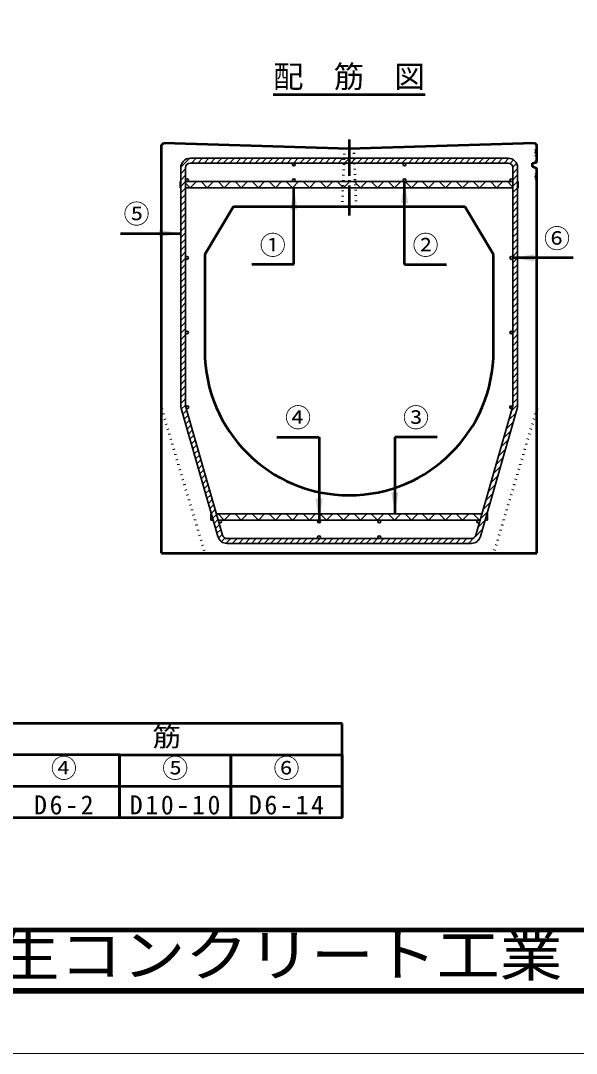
# Model space of a CAD drawing. Units: millimetres, scale not verified. Extents: x -2102 to 2102, y -1485 to 1485.
# Drawn here: x -962 to -38, y -1485 to 231 of the extents above; entities that cross this region are included whole.
import ezdxf
from ezdxf.enums import TextEntityAlignment as Align

# ---------------------------------------------------------------- set-up
doc = ezdxf.new("R2010")
doc.units = ezdxf.units.MM
doc.header["$LTSCALE"] = 5
doc.header["$PDMODE"] = 32
doc.header["$PDSIZE"] = 2.5
doc.linetypes.add('DOTTED', pattern=[1.75, 0.25, -1.5])
doc.linetypes.add('LONG_DASHED_DOTTED', pattern=[15.25, 12, -1.5, 0.25, -1.5])
doc.layers.add('0-0_V-nasSTD', color=7, linetype='Continuous', lineweight=35)
doc.layers.add('0-2_0', color=7, linetype='Continuous', lineweight=35)
doc.styles.add('ＭＳ ゴシック', font='')
doc.styles.get('ＭＳ ゴシック').set_extended_font_data('MS Gothic')

msp = doc.modelspace()

# ---------------------------------------------------------------- linework, layer by layer
at = {"layer": '0-0_V-nasSTD'}
for p, q in [((-695.805, -12.984), (-680.745, 2.076)), ((-679.831, 2.102), (-151.831, 2.102)), ((-678.112, -5.898), (-670.112, 2.102)), ((-667.506, -5.898), (-659.506, 2.102)), ((-656.899, -5.898), (-648.899, 2.102)), ((-646.292, -5.898), (-638.292, 2.102)), ((-635.686, -5.898), (-627.686, 2.102)), ((-625.079, -5.898), (-617.079, 2.102)), ((-614.473, -5.898), (-606.473, 2.102)), ((-603.866, -5.898), (-595.866, 2.102)), ((-593.259, -5.898), (-585.259, 2.102)), ((-582.653, -5.898), (-574.653, 2.102)), ((-572.046, -5.898), (-564.046, 2.102)), ((-561.44, -5.898), (-553.44, 2.102)), ((-550.833, -5.898), (-542.833, 2.102)), ((-540.226, -5.898), (-532.226, 2.102)), ((-529.62, -5.898), (-521.62, 2.102)), ((-519.013, -5.898), (-511.013, 2.102)), ((-508.407, -5.898), (-500.407, 2.102)), ((-497.8, -5.898), (-489.8, 2.102)), ((-487.193, -5.898), (-479.193, 2.102)), ((-476.587, -5.898), (-468.587, 2.102)), ((-465.98, -5.898), (-457.98, 2.102)), ((-455.374, -5.898), (-447.374, 2.102)), ((-444.767, -5.898), (-436.767, 2.102)), ((-434.16, -5.898), (-426.16, 2.102)), ((-423.554, -5.898), (-415.554, 2.102)), ((-412.947, -5.898), (-404.947, 2.102)), ((-402.341, -5.898), (-394.341, 2.102)), ((-391.734, -5.898), (-383.734, 2.102)), ((-381.127, -5.898), (-373.127, 2.102)), ((-370.521, -5.898), (-362.521, 2.102)), ((-359.914, -5.898), (-351.914, 2.102)), ((-349.308, -5.898), (-341.308, 2.102)), ((-338.701, -5.898), (-330.701, 2.102)), ((-328.094, -5.898), (-320.094, 2.102)), ((-317.488, -5.898), (-309.488, 2.102)), ((-306.881, -5.898), (-298.881, 2.102)), ((-296.275, -5.898), (-288.275, 2.102)), ((-285.668, -5.898), (-277.668, 2.102)), ((-275.061, -5.898), (-267.061, 2.102)), ((-264.455, -5.898), (-256.455, 2.102)), ((-253.848, -5.898), (-245.848, 2.102)), ((-243.242, -5.898), (-235.242, 2.102)), ((-232.635, -5.898), (-224.635, 2.102)), ((-222.028, -5.898), (-214.028, 2.102)), ((-211.422, -5.898), (-203.422, 2.102)), ((-200.815, -5.898), (-192.815, 2.102)), ((-190.209, -5.898), (-182.209, 2.102)), ((-179.602, -5.898), (-171.602, 2.102)), ((-168.995, -5.898), (-160.995, 2.102)), ((-158.389, -5.898), (-150.449, 2.043)), ((-695.831, -409.21), (-695.831, -13.898)), ((-695.831, -23.617), (-687.831, -15.617)), ((-687.831, -409.21), (-687.831, -13.898)), ((-679.831, -5.898), (-151.831, -5.898)), ((-509.947, -7.164), (-506.697, -10.413)), ((-148.506, -6.621), (-142.667, -0.782)), ((-143.929, -12.651), (-137.69, -6.412)), ((-143.831, -13.898), (-143.831, -409.21)), ((-143.831, -23.16), (-135.831, -15.16)), ((-135.831, -13.898), (-135.831, -409.21)), ((-695.831, -34.223), (-687.831, -26.223)), ((-145.753, -31.946), (-143.88, -33.819)), ((-143.831, -33.767), (-135.831, -25.767)), ((-696.631, -36.698), (-696.631, -47.098)), ((-696.631, -36.698), (-695.831, -36.698)), ((-696.631, -47.098), (-695.831, -47.098)), ((-695.831, -44.83), (-687.831, -36.83)), ((-695.831, -55.436), (-687.831, -47.436)), ((-687.831, -36.698), (-143.831, -36.698)), ((-687.831, -47.098), (-143.831, -47.098)), ((-143.831, -44.373), (-135.831, -36.373)), ((-143.831, -54.98), (-135.831, -46.98)), ((-135.031, -36.698), (-135.831, -36.698)), ((-135.031, -39.593), (-135.831, -40.393)), ((-135.031, -47.098), (-135.831, -47.098)), ((-135.031, -36.698), (-135.031, -47.098)), ((-695.831, -66.043), (-687.831, -58.043)), ((-143.831, -65.586), (-135.831, -57.586)), ((-143.831, -76.193), (-135.831, -68.193)), ((-695.831, -76.65), (-687.831, -68.65)), ((-695.831, -87.256), (-687.831, -79.256)), ((-143.831, -86.8), (-135.831, -78.8)), ((-695.831, -97.863), (-687.831, -89.863)), ((-695.831, -108.469), (-687.831, -100.469)), ((-143.831, -97.406), (-135.831, -89.406)), ((-143.831, -108.013), (-135.831, -100.013)), ((-695.831, -119.076), (-687.831, -111.076)), ((-143.831, -118.619), (-135.831, -110.619)), ((-695.831, -129.683), (-687.831, -121.683)), ((-695.831, -140.289), (-687.831, -132.289)), ((-143.831, -129.226), (-135.831, -121.226)), ((-143.831, -139.833), (-135.831, -131.833)), ((-695.831, -150.896), (-687.831, -142.896)), ((-695.831, -161.502), (-687.831, -153.502)), ((-143.831, -150.439), (-135.831, -142.439)), ((-143.831, -161.046), (-135.831, -153.046)), ((-695.831, -172.109), (-687.831, -164.109)), ((-143.831, -287.498), (-143.831, -163.498)), ((-143.831, -171.652), (-135.831, -163.652)), ((-695.831, -182.716), (-687.831, -174.716)), ((-695.831, -193.322), (-687.831, -185.322)), ((-143.831, -182.259), (-135.831, -174.259)), ((-143.831, -192.866), (-135.831, -184.866)), ((-695.831, -203.929), (-687.831, -195.929)), ((-143.831, -203.472), (-135.831, -195.472)), ((-695.831, -214.536), (-687.831, -206.536)), ((-695.831, -225.142), (-687.831, -217.142)), ((-143.831, -214.079), (-135.831, -206.079)), ((-143.831, -224.685), (-135.831, -216.685)), ((-695.831, -235.749), (-687.831, -227.749)), ((-695.831, -246.355), (-687.831, -238.355)), ((-143.831, -235.292), (-135.831, -227.292)), ((-143.831, -245.899), (-135.831, -237.899)), ((-695.831, -256.962), (-687.831, -248.962)), ((-143.831, -256.505), (-135.831, -248.505)), ((-695.831, -267.569), (-687.831, -259.569)), ((-695.831, -278.175), (-687.831, -270.175)), ((-143.831, -267.112), (-135.831, -259.112)), ((-143.831, -277.718), (-135.831, -269.718)), ((-695.831, -288.782), (-687.831, -280.782)), ((-695.831, -299.388), (-687.831, -291.388)), ((-147.025, -285.232), (-143.966, -288.291)), ((-143.831, -288.325), (-135.831, -280.325)), ((-143.831, -298.932), (-135.831, -290.932)), ((-695.831, -309.995), (-687.831, -301.995)), ((-143.831, -309.538), (-135.831, -301.538)), ((-695.831, -320.602), (-687.831, -312.602)), ((-695.831, -331.208), (-687.831, -323.208)), ((-143.831, -320.145), (-135.831, -312.145)), ((-143.831, -330.751), (-135.831, -322.751)), ((-695.831, -341.815), (-687.831, -333.815)), ((-143.831, -341.358), (-135.831, -333.358)), ((-695.831, -352.421), (-687.831, -344.421)), ((-695.831, -363.028), (-687.831, -355.028)), ((-143.831, -351.965), (-135.831, -343.965)), ((-143.831, -362.571), (-135.831, -354.571)), ((-695.831, -373.635), (-687.831, -365.635)), ((-695.831, -384.241), (-687.831, -376.241)), ((-143.831, -373.178), (-135.831, -365.178)), ((-143.831, -383.784), (-135.831, -375.784)), ((-695.831, -394.848), (-687.831, -386.848)), ((-143.831, -394.391), (-135.831, -386.391)), ((-695.831, -405.454), (-687.831, -397.454)), ((-694.805, -415.035), (-687.831, -408.061)), ((-626.481, -624.104), (-687.521, -411.416)), ((-687.521, -411.416), (-687.308, -412.16)), ((-144.142, -411.416), (-205.182, -624.104)), ((-148.902, -410.635), (-145.799, -413.737)), ((-145.952, -417.725), (-135.831, -407.604)), ((-144.355, -412.16), (-144.142, -411.416)), ((-143.831, -404.998), (-135.831, -396.998)), ((-634.17, -626.311), (-695.211, -413.623)), ((-692.44, -423.276), (-685.973, -416.809)), ((-690.075, -431.518), (-683.608, -425.051)), ((-136.452, -413.623), (-197.493, -626.311)), ((-150.222, -432.601), (-138.549, -420.928)), ((-687.71, -439.759), (-681.243, -433.292)), ((-685.345, -448), (-678.878, -441.533)), ((-154.491, -447.477), (-142.818, -435.804)), ((-682.979, -456.242), (-676.512, -449.775)), ((-680.614, -464.483), (-674.147, -458.016)), ((-158.76, -462.353), (-147.087, -450.68)), ((-678.249, -472.725), (-671.782, -466.258)), ((-675.884, -480.966), (-669.417, -474.499)), ((-163.03, -477.229), (-151.357, -465.556)), ((-673.518, -489.207), (-667.051, -482.74)), ((-671.153, -497.449), (-664.686, -490.982)), ((-171.568, -506.981), (-159.895, -495.308)), ((-167.299, -492.105), (-155.626, -480.432)), ((-668.788, -505.69), (-662.321, -499.223)), ((-666.423, -513.931), (-659.956, -507.464)), ((-175.838, -521.857), (-164.165, -510.184)), ((-664.057, -522.173), (-657.59, -515.706)), ((-661.692, -530.414), (-655.225, -523.947)), ((-180.107, -536.733), (-168.434, -525.06)), ((-659.327, -538.655), (-652.86, -532.189)), ((-656.962, -546.897), (-650.495, -540.43)), ((-654.596, -555.138), (-648.13, -548.671)), ((-184.376, -551.609), (-172.703, -539.935)), ((-652.231, -563.38), (-645.764, -556.913)), ((-649.866, -571.621), (-643.399, -565.154)), ((-188.646, -566.484), (-176.973, -554.811)), ((-647.501, -579.862), (-641.034, -573.395)), ((-645.136, -588.104), (-638.669, -581.637)), ((-192.915, -581.36), (-181.242, -569.687)), ((-645.831, -588.698), (-645.831, -599.098)), ((-645.831, -588.698), (-644.965, -588.698)), ((-645.831, -599.098), (-641.98, -599.098)), ((-642.77, -596.345), (-636.303, -589.878)), ((-640.405, -604.586), (-633.938, -598.119)), ((-636.642, -588.698), (-195.021, -588.698)), ((-633.657, -599.098), (-198.005, -599.098)), ((-201.454, -611.112), (-189.781, -599.439)), ((-197.184, -596.236), (-185.511, -584.563)), ((-185.831, -599.098), (-189.683, -599.098)), ((-185.831, -588.698), (-186.698, -588.698)), ((-185.831, -588.698), (-185.831, -599.098)), ((-638.04, -612.828), (-631.573, -606.361)), ((-635.675, -621.069), (-629.208, -614.602)), ((-468.056, -600.597), (-464.931, -603.722)), ((-206.606, -626.871), (-194.05, -614.315)), ((-633.085, -629.086), (-626.842, -622.844)), ((-628.218, -634.826), (-622.42, -629.027)), ((-620.583, -637.797), (-612.683, -629.898)), ((-212.872, -629.898), (-618.791, -629.898)), ((-610.077, -637.898), (-602.077, -629.898)), ((-599.47, -637.898), (-591.47, -629.898)), ((-588.863, -637.898), (-580.863, -629.898)), ((-578.257, -637.898), (-570.257, -629.898)), ((-567.65, -637.898), (-559.65, -629.898)), ((-557.044, -637.898), (-549.044, -629.898)), ((-546.437, -637.898), (-538.437, -629.898)), ((-535.83, -637.898), (-527.83, -629.898)), ((-525.224, -637.898), (-517.224, -629.898)), ((-514.617, -637.898), (-506.617, -629.898)), ((-504.011, -637.898), (-496.011, -629.898)), ((-493.404, -637.898), (-485.404, -629.898)), ((-482.797, -637.898), (-474.797, -629.898)), ((-472.191, -637.898), (-464.191, -629.898)), ((-461.584, -637.898), (-453.584, -629.898)), ((-450.978, -637.898), (-442.978, -629.898)), ((-440.371, -637.898), (-432.371, -629.898)), ((-429.764, -637.898), (-421.764, -629.898)), ((-419.158, -637.898), (-411.158, -629.898)), ((-408.551, -637.898), (-400.551, -629.898)), ((-397.945, -637.898), (-389.945, -629.898)), ((-387.338, -637.898), (-379.338, -629.898)), ((-376.731, -637.898), (-368.731, -629.898)), ((-366.125, -637.898), (-358.125, -629.898)), ((-355.518, -637.898), (-347.518, -629.898)), ((-344.912, -637.898), (-336.912, -629.898)), ((-334.305, -637.898), (-326.305, -629.898)), ((-323.698, -637.898), (-315.698, -629.898)), ((-313.092, -637.898), (-305.092, -629.898)), ((-302.485, -637.898), (-294.485, -629.898)), ((-291.879, -637.898), (-283.879, -629.898)), ((-281.272, -637.898), (-273.272, -629.898)), ((-270.665, -637.898), (-262.665, -629.898)), ((-260.059, -637.898), (-252.059, -629.898)), ((-249.452, -637.898), (-241.452, -629.898)), ((-238.845, -637.898), (-230.845, -629.898)), ((-228.239, -637.898), (-220.239, -629.898)), ((-217.632, -637.898), (-207.898, -628.164)), ((-204.896, -635.768), (-199.002, -629.873)), ((-212.872, -637.898), (-618.791, -637.898))]:
    msp.add_line(p, q, dxfattribs=at)
at = {"layer": '0-0_V-nasSTD', "lineweight": 50}
for p, q in [((-797.5, -937), (-982.5, -937)), ((-612.5, -937), (-797.5, -937)), ((-427.5, -937), (-612.5, -937)), ((-427.5, -989), (-427.5, -937)), ((-797.5, -989), (-612.5, -989)), ((-612.5, -1041), (-612.5, -989)), ((-612.5, -989), (-427.5, -989)), ((-612.5, -1093), (-612.5, -1041))]:
    msp.add_line(p, q, dxfattribs=at)
at = {"layer": '0-0_V-nasSTD', "lineweight": 18}
for points in [[(-2102.5, -1485), (-2102.5, 1485), (2102.5, 1485), (2102.5, -1485)], [(-2002.5, -1385), (-2002.5, 1385), (2002.5, 1385), (2002.5, -1385)]]:
    msp.add_lwpolyline(points, close=True, dxfattribs=at)
at = {"layer": '0-0_V-nasSTD', "lineweight": 100}
msp.add_lwpolyline([(-1997.5, 1380), (-1997.5, -1380), (1997.5, -1380), (1997.5, 1380)], close=True, dxfattribs=at)
at = {"layer": '0-0_V-nasSTD', "lineweight": 50}
for points in [[(-982.5, -1041), (-797.5, -1041), (-797.5, -989), (-982.5, -989)], [(-797.5, -1041), (-797.5, -989), (-797.5, -1041)], [(-797.5, -1041), (-612.5, -1041), (-612.5, -989)], [(-612.5, -1041), (-612.5, -989), (-612.5, -1041)], [(-612.5, -1041), (-427.5, -1041), (-427.5, -989)], [(-612.5, -1093), (-427.5, -1093), (-427.5, -1041), (-427.5, -989), (-427.5, -1041)], [(-982.5, -1093), (-797.5, -1093), (-797.5, -1041)], [(-797.5, -1093), (-797.5, -1041), (-797.5, -1093)], [(-797.5, -1093), (-612.5, -1093), (-612.5, -1041)], [(-612.5, -1093), (-612.5, -1041), (-612.5, -1093)], [(-427.5, -1093), (-427.5, -1041), (-427.5, -1093)]]:
    msp.add_lwpolyline(points, dxfattribs=at)
at = {"layer": '0-0_V-nasSTD'}
for centre, radius, start, end in [((-679.831, -13.898), 16, 90, 180), ((-151.831, -13.898), 16, 0, 90), ((-679.831, -13.898), 8, 90, 180), ((-151.831, -13.898), 8, 0, 90), ((-679.831, -409.21), 16, 180, 196.01324), ((-679.831, -409.21), 8, 180, 196.01324), ((-151.831, -409.21), 8, 343.98676, 0), ((-151.831, -409.21), 16, 343.98676, 0), ((-618.791, -621.898), 16, 196.01324, 270), ((-618.791, -621.898), 8, 196.01324, 270), ((-212.872, -621.898), 8, 270, 343.98676), ((-212.872, -621.898), 16, 270, 343.98676)]:
    msp.add_arc(centre, radius, start, end, dxfattribs=at)
for points in [[(-513.831, -83.098), (-507.831, -47.098), (-501.831, -83.098)], [(-329.831, -72.698), (-323.831, -36.698), (-317.831, -72.698)], [(-731.831, -128.756), (-731.831, -116.756), (-695.831, -122.756)], [(-143.831, -163.498), (-107.831, -169.498), (-107.831, -157.498)], [(-471.831, -563.098), (-465.831, -599.098), (-459.831, -563.098)], [(-345.831, -552.698), (-339.831, -588.698), (-333.831, -552.698)]]:
    msp.add_solid(points, dxfattribs=at)
at = {"layer": '0-2_0', "lineweight": 50}
for p, q in [((-542.235, 108.102), (-289.428, 108.102)), ((-727.831, 23.702), (-723.831, 27.702)), ((-727.831, -653.898), (-727.831, 23.702)), ((-107.831, 27.702), (-103.831, 23.702)), ((-103.831, -4.286), (-103.831, 23.702)), ((-111.031, -5.898), (-103.831, -4.286)), ((-111.031, -12.298), (-111.031, -5.898)), ((-111.031, -12.298), (-111.031, -5.898)), ((-103.831, -14.984), (-111.031, -12.298)), ((-103.831, -653.898), (-103.831, -14.984)), ((-507.831, -174.698), (-507.831, -47.098)), ((-323.831, -174.698), (-323.831, -36.698)), ((-607.831, -77.898), (-655.831, -157.898)), ((-607.831, -77.898), (-223.831, -77.898)), ((-223.831, -77.898), (-175.831, -157.898)), ((-795.831, -122.756), (-695.831, -122.756)), ((-655.831, -157.898), (-655.831, -317.898)), ((-175.831, -317.898), (-175.831, -157.898)), ((-43.831, -163.498), (-143.831, -163.498)), ((-507.831, -174.698), (-577.831, -174.698)), ((-323.831, -174.698), (-253.831, -174.698)), ((-535.831, -461.098), (-465.831, -461.098)), ((-465.831, -461.098), (-465.831, -599.098)), ((-339.831, -461.098), (-339.831, -588.698)), ((-269.831, -461.098), (-339.831, -461.098)), ((-727.831, -653.898), (-103.831, -653.898))]:
    msp.add_line(p, q, dxfattribs=at)
at = {"layer": '0-2_0', "linetype": 'DOTTED', "lineweight": 50}
for p, q in [((-423.831, 18.352), (-427.831, -77.898)), ((-403.831, -77.898), (-407.831, 18.352)), ((-105.671, 15.702), (-103.831, 17.542)), ((-105.671, 15.702), (-105.671, -4.698)), ((-727.831, -413.898), (-655.831, -653.898)), ((-103.831, -413.898), (-175.831, -653.898))]:
    msp.add_line(p, q, dxfattribs=at)
at = {"layer": '0-2_0', "linetype": 'LONG_DASHED_DOTTED', "lineweight": 50}
msp.add_line((-415.831, 33.102), (-415.831, -92.898), dxfattribs=at)
at = {"layer": '0-2_0'}
for p, q in [((-687.831, -39.203), (-679.937, -47.098)), ((-669.537, -36.698), (-679.937, -47.098)), ((-662.053, -36.698), (-651.653, -47.098)), ((-641.253, -36.698), (-651.653, -47.098)), ((-633.769, -36.698), (-623.369, -47.098)), ((-612.969, -36.698), (-623.369, -47.098)), ((-605.484, -36.698), (-595.084, -47.098)), ((-584.684, -36.698), (-595.084, -47.098)), ((-577.2, -36.698), (-566.8, -47.098)), ((-556.4, -36.698), (-566.8, -47.098)), ((-548.916, -36.698), (-538.516, -47.098)), ((-528.116, -36.698), (-538.516, -47.098)), ((-492.347, -36.698), (-481.947, -47.098)), ((-471.547, -36.698), (-481.947, -47.098)), ((-464.063, -36.698), (-453.663, -47.098)), ((-443.263, -36.698), (-453.663, -47.098)), ((-435.779, -36.698), (-425.379, -47.098)), ((-414.979, -36.698), (-425.379, -47.098)), ((-407.494, -36.698), (-397.094, -47.098)), ((-386.694, -36.698), (-397.094, -47.098)), ((-379.21, -36.698), (-368.81, -47.098)), ((-358.41, -36.698), (-368.81, -47.098)), ((-350.926, -36.698), (-340.526, -47.098)), ((-330.126, -36.698), (-340.526, -47.098)), ((-322.642, -36.698), (-312.242, -47.098)), ((-301.842, -36.698), (-312.242, -47.098)), ((-294.357, -36.698), (-283.957, -47.098)), ((-273.557, -36.698), (-283.957, -47.098)), ((-266.073, -36.698), (-255.673, -47.098)), ((-245.273, -36.698), (-255.673, -47.098)), ((-237.789, -36.698), (-227.389, -47.098)), ((-216.989, -36.698), (-227.389, -47.098)), ((-209.504, -36.698), (-199.104, -47.098)), ((-188.704, -36.698), (-199.104, -47.098)), ((-181.22, -36.698), (-170.82, -47.098)), ((-160.42, -36.698), (-170.82, -47.098)), ((-152.936, -36.698), (-143.831, -45.802)), ((-644.137, -591.582), (-645.831, -593.276)), ((-633.769, -588.698), (-623.369, -599.098)), ((-612.969, -588.698), (-623.369, -599.098)), ((-605.484, -588.698), (-595.084, -599.098)), ((-584.684, -588.698), (-595.084, -599.098)), ((-577.2, -588.698), (-566.8, -599.098)), ((-556.4, -588.698), (-566.8, -599.098)), ((-548.916, -588.698), (-538.516, -599.098)), ((-528.116, -588.698), (-538.516, -599.098)), ((-492.347, -588.698), (-481.947, -599.098)), ((-471.547, -588.698), (-481.947, -599.098)), ((-464.063, -588.698), (-453.663, -599.098)), ((-443.263, -588.698), (-453.663, -599.098)), ((-435.779, -588.698), (-425.379, -599.098)), ((-414.979, -588.698), (-425.379, -599.098)), ((-407.494, -588.698), (-397.094, -599.098)), ((-386.694, -588.698), (-397.094, -599.098)), ((-379.21, -588.698), (-368.81, -599.098)), ((-358.41, -588.698), (-368.81, -599.098)), ((-350.926, -588.698), (-340.526, -599.098)), ((-330.126, -588.698), (-340.526, -599.098)), ((-322.642, -588.698), (-312.242, -599.098)), ((-301.842, -588.698), (-312.242, -599.098)), ((-294.357, -588.698), (-283.957, -599.098)), ((-273.557, -588.698), (-283.957, -599.098)), ((-266.073, -588.698), (-255.673, -599.098)), ((-245.273, -588.698), (-255.673, -599.098)), ((-237.789, -588.698), (-227.389, -599.098)), ((-216.989, -588.698), (-227.389, -599.098)), ((-209.504, -588.698), (-199.104, -599.098)), ((-197.563, -597.556), (-199.104, -599.098))]:
    msp.add_line(p, q, dxfattribs=at)
at = {"layer": '0-2_0', "lineweight": 100}
msp.add_line((-1997.5, -1280), (1997.5, -1280), dxfattribs=at)
at = {"layer": '0-2_0', "lineweight": 50}
msp.add_lwpolyline([(-723.831, 27.702), (-415.831, 18.102), (-107.831, 27.702)], dxfattribs=at)
at = {"layer": '0-2_0', "linetype": 'DOTTED', "lineweight": 50}
msp.add_lwpolyline([(-105.671, -14.298), (-105.671, -32.298), (-103.831, -34.138)], dxfattribs=at)
at = {"layer": '0-2_0'}
for points in [[(-499.831, -36.698), (-510.231, -47.098), (-520.631, -36.698)], [(-499.831, -588.698), (-510.231, -599.098), (-520.631, -588.698)]]:
    msp.add_lwpolyline(points, dxfattribs=at)
for centre in [(-507.831, -8.298), (-323.831, -8.298), (-685.431, -34.298), (-507.831, -34.298), (-323.831, -34.298), (-146.231, -34.298), (-685.431, -163.498), (-146.231, -163.498), (-685.431, -287.498), (-146.231, -287.498), (-685.001, -411.498), (-146.662, -411.498), (-630.472, -601.498), (-465.831, -601.498), (-365.831, -601.498), (-201.191, -601.498), (-465.831, -627.498), (-365.831, -627.498)]:
    msp.add_circle(centre, 2.4, dxfattribs=at)
at = {"layer": '0-2_0', "lineweight": 50}
for start, end in [(180, 270), (270, 0)]:
    msp.add_arc((-415.831, -317.898), 240, start, end, dxfattribs=at)
at = {"layer": '0-2_0'}
for p in [(-105.671, 11.702), (-105.671, -4.698), (-105.671, -14.298), (-105.671, -28.298)]:
    msp.add_point(p, dxfattribs=at)

# ---------------------------------------------------------------- texts
at = {"layer": '0-0_V-nasSTD', "style": 'ＭＳ ゴシック'}
for s, height, p in [('配\u3000筋\u3000図', 36.95, (-542.235, 108.102)), ('⑤', 31.67, (-790.831, -115.756)), ('⑥', 31.67, (-92.031, -156.498)), ('①', 31.67, (-564.431, -167.698)), ('②', 31.67, (-310.431, -167.698)), ('④', 31.67, (-522.431, -454.098)), ('③', 31.67, (-326.431, -454.098)), ('④', 31.67, (-911.6, -1036.6)), ('⑤', 31.67, (-726.6, -1036.6)), ('⑥', 31.67, (-541.6, -1036.6))]:
    msp.add_text(s, height=height, dxfattribs=at).set_placement(p, align=Align.BOTTOM_LEFT)
at = {"layer": '0-0_V-nasSTD', "style": 'ＭＳ ゴシック', "width": 1.1}
for s, height, p in [('配\u3000\u3000\u3000\u3000\u3000\u3000\u3000\u3000\u3000\u3000筋', 31.67, (-1265.46, -984.6)), ('株式会社船生コンクリート工業', 69.65, (-1524.221, -1377.45))]:
    msp.add_text(s, height=height, dxfattribs=at).set_placement(p, align=Align.BOTTOM_LEFT)
at = {"layer": '0-0_V-nasSTD', "char_height": 31.67, "attachment_point": 7, "style": 'ＭＳ ゴシック'}
for s, insert in [('\\T1.2;D6-2', (-939.68, -1088.6)), ('\\T1.2;D10-10', (-780.6, -1088.6)), ('\\T1.2;D6-14', (-582.64, -1088.6))]:
    msp.add_mtext(s, dxfattribs=dict(at, insert=insert))

doc.saveas('drawing.dxf')
